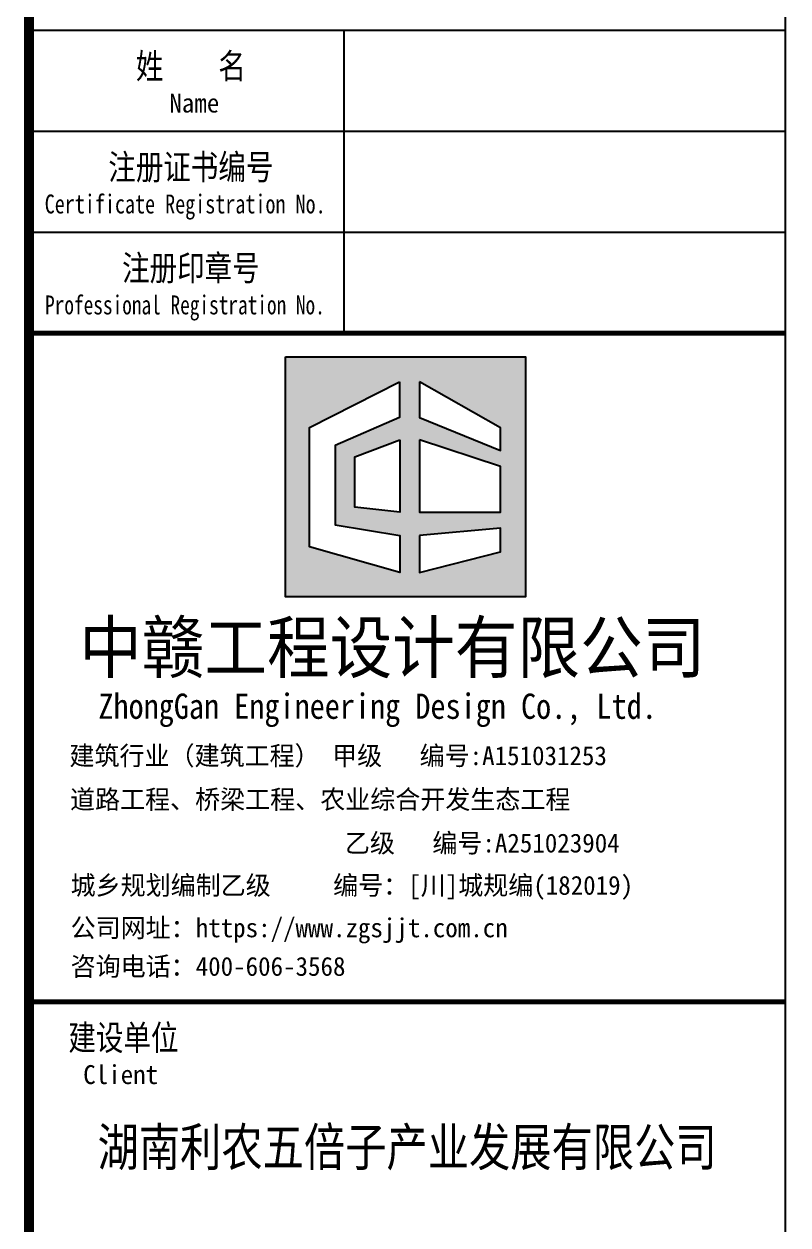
# Model space of a CAD drawing. Extents: x -809667 to 586099, y 3084146 to 3634412.
# Drawn here: x -809667 to -803607, y 3434564 to 3444082 of the extents above; entities that cross this region are included whole.
import ezdxf
from ezdxf.enums import TextEntityAlignment as Align

# ---------------------------------------------------------------- set-up
doc = ezdxf.new("R2010")
doc.units = 0
doc.header["$LTSCALE"] = 0.5
doc.layers.get('0').update_dxf_attribs({"linetype": 'CONTINUOUS'})
doc.layers.add('P-图框', color=7, linetype='CONTINUOUS')
doc.layers.add('中赣LOGO', color=7, linetype='CONTINUOUS')
doc.styles.add('STYLE-ARIAL', font='')
doc.styles.add('图签', font='', dxfattribs={"width": 0.66})
doc.styles.add('黑体', font='simhei.ttf')
doc.styles.get('STYLE-ARIAL').set_extended_font_data('NSimSun')
doc.styles.get('图签').set_extended_font_data('SimSun')

# ---------------------------------------------------------------- blocks, each defined once
blk = doc.blocks.new('中赣设计')
at = {"layer": '中赣LOGO'}
h = blk.add_hatch(color=256, dxfattribs=at)
h.dxf.hatch_style = 1
h.paths.add_polyline_path([(355563.0118156057, 340.9478058809584), (355563.0118156057, 319.8116282041926), (355584.1640110025, 319.8116282041926), (355584.1640110025, 340.9478058809584)])
h.paths.add_polyline_path([(355581.9653067868, 334.6886874353493), (355581.9653067868, 332.6809117858013), (355574.8102480905, 335.5819059631342), (355574.8102480905, 338.7323437263751)], flags=16)
h.paths.add_polyline_path([(355581.9653067868, 331.2799758209796), (355581.9653067868, 327.2552232209966), (355574.8102480905, 327.2552232209966), (355574.8102480905, 333.6354899876235)], flags=16)
h.paths.add_polyline_path([(355573.0385238972, 335.5819059631574), (355567.3865077491, 333.1230275023147), (355567.386507749, 326.1305918537407), (355573.0769731243, 325.208512601698), (355573.0769731243, 321.9428147270112), (355565.1180111832, 324.2095931842744), (355565.1180111832, 334.6982463839333), (355573.0385238972, 338.7323437264229)], flags=16)
h.paths.add_polyline_path([(355573.0842529143, 333.6354899876426), (355573.0842529142, 327.2552232209998), (355569.1017095871, 327.6972310147969), (355569.1017095871, 332.1368555354773)], flags=16)
h.paths.add_polyline_path([(355581.9653067868, 325.8481842940116), (355581.9653067868, 323.7730214175419), (355574.8102480905, 321.9428147270435), (355574.8102480905, 325.2085126017021)], flags=16)
blk.add_lwpolyline([(355563.0118156057, 340.9478058809584), (355584.1640110025, 340.9478058809584), (355584.1640110025, 319.8116282041926), (355563.0118156057, 319.8116282041926)], close=True, dxfattribs=at)
for points in [[(355573.0385238972, 338.7323437263738), (355573.0385238972, 335.5819059631328), (355567.386507749, 333.1230275023129), (355567.386507749, 326.1305918537421), (355573.0769731243, 325.2085126016989), (355573.0769731243, 321.9428147270353), (355565.1180111832, 324.2095931842998), (355565.1180111832, 334.6982463839338), (355573.0385238972, 338.7323437263738)], [(355574.8102480905, 338.7323437263738), (355574.8102480905, 335.5819059631328), (355581.9653067868, 332.6809117857799), (355581.9653067868, 334.688687435342), (355574.8102480905, 338.7323437263738)], [(355573.0842529143, 333.6354899876362), (355573.0842529143, 327.2552232209966), (355569.101709587, 327.6972310147983), (355569.101709587, 332.13685553548), (355573.0842529143, 333.6354899876362)], [(355574.8102480905, 333.6354899876362), (355574.8102480905, 327.2552232209966), (355581.9653067868, 327.2552232209966), (355581.9653067868, 331.279975820976), (355574.8102480905, 333.6354899876362)], [(355574.8102480905, 325.2085126016989), (355574.8102480905, 321.9428147270353), (355581.9653067868, 323.7730214175142), (355581.9653067868, 325.8481842940171), (355574.8102480905, 325.2085126016989)]]:
    blk.add_lwpolyline(points, dxfattribs=at)
blk = doc.blocks.new('图签')
at = {"layer": 'P-图框'}
for p, q in [((884511.9751887447, -101656.7549742685), (890511.9751887447, -101656.7549742685)), ((887011.9751887447, -104056.7549742685), (887011.9751887447, -101656.7549742685)), ((884511.9751887447, -102456.7549742685), (890511.9751887447, -102456.7549742685)), ((884511.9751887447, -103256.7549742685), (890511.9751887447, -103256.7549742685))]:
    blk.add_line(p, q, dxfattribs=at)
at = {"layer": 'P-图框', "const_width": 80}
blk.add_lwpolyline([(884511.9751887447, -72756.75519665264), (884511.9751887447, -132756.7551966526)], dxfattribs=at)
at = {"layer": 'P-图框'}
blk.add_lwpolyline([(884511.9751887447, -100856.7549742685), (884511.9751887447, -132756.7551966526), (890511.9751887447, -132756.7551966526), (890511.9751887447, -100856.7549742685)], close=True, dxfattribs=at)
at = {"layer": 'P-图框', "linetype": 'Continuous', "const_width": 40}
for points in [[(884511.9751887447, -104056.7549742685), (890511.9751887447, -104056.7549742685)], [(884511.9751887447, -109356.7549742685), (890511.9751887447, -109356.7549742685)]]:
    blk.add_lwpolyline(points, dxfattribs=at)
at = {"layer": '中赣LOGO', "xscale": 90, "yscale": 90, "zscale": 90}
blk.add_blockref('中赣设计', (-31114124.31955396, -134929.3027579624), dxfattribs=at)
at = {"layer": 'P-图框'}
for s, height, style, width, p in [('姓    名', 200, '图签', 0.8, (885795.4028400772, -101940.7177891677)), ('Name', 150, 'STYLE-ARIAL', 0.9700000000000001, (885823.1017389789, -102233.6684105431)), ('注册证书编号', 200, '图签', 0.8, (885795.4028400772, -102740.7177891677)), ('Certificate Registration No. ', 150, 'STYLE-ARIAL', 0.78, (885790.324104938, -103033.6684105431)), ('注册印章号', 200, '图签', 0.8, (885795.4028400772, -103540.7177891677)), ('Professional Registration No.', 150, 'STYLE-ARIAL', 0.75, (885748.6859988584, -103833.6684105431)), ('建设单位', 200, '图签', 0.8, (885260.5544141282, -109640.7177891677)), ('Client', 150, 'STYLE-ARIAL', 0.9700000000000001, (885238.6364782716, -109933.6684105431))]:
    blk.add_text(s, height=height, dxfattribs=dict(at, style=style, width=width)).set_placement(p, align=Align.MIDDLE_CENTER)
for s, height, style, width, p in [('中赣工程设计有限公司', 400, '黑体', 0.91, (884910.3028991106, -106747.5202518258)), ('ZhongGan Engineering Design Co., Ltd.', 200, 'STYLE-ARIAL', 0.88, (885061.8352934362, -107114.1200735955)), ('建筑行业（建筑工程） 甲级   编号:A151031253', 150, 'STYLE-ARIAL', 0.9700000000000001, (884832.4223709248, -107481.2738200981)), ('道路工程、桥梁工程、农业综合开发生态工程', 150, 'STYLE-ARIAL', 0.9700000000000001, (884836.9179060215, -107827.4382079988)), ('乙级   编号:A251023904', 150, 'STYLE-ARIAL', 0.9700000000000001, (887017.4191222091, -108173.6025958994)), ('城乡规划编制乙级     编号：[川]城规编(182019)', 150, 'STYLE-ARIAL', 0.9700000000000001, (884841.6840291987, -108508.4919535357)), ('公司网址：https://www.zgsjjt.com.cn', 150, 'STYLE-ARIAL', 0.9700000000000001, (884841.6840291987, -108845.2598237144)), ('咨询电话：400-606-3568', 150, 'STYLE-ARIAL', 0.9700000000000001, (884841.6840291987, -109150.9159887759))]:
    blk.add_text(s, height=height, dxfattribs=dict(at, style=style, width=width)).set_placement(p)
at = {"layer": 'P-图框', "color": 6, "style": '图签', "width": 0.8}
blk.add_text('湖南利农五倍子产业发展有限公司', height=300, dxfattribs=at).set_placement((887510.6278122035, -110508.0487283909), align=Align.MIDDLE_CENTER)

msp = doc.modelspace()

# ---------------------------------------------------------------- block references
msp.add_blockref('图签', (-1694139.463501051, 3545689.159442358))

doc.saveas('drawing.dxf')
